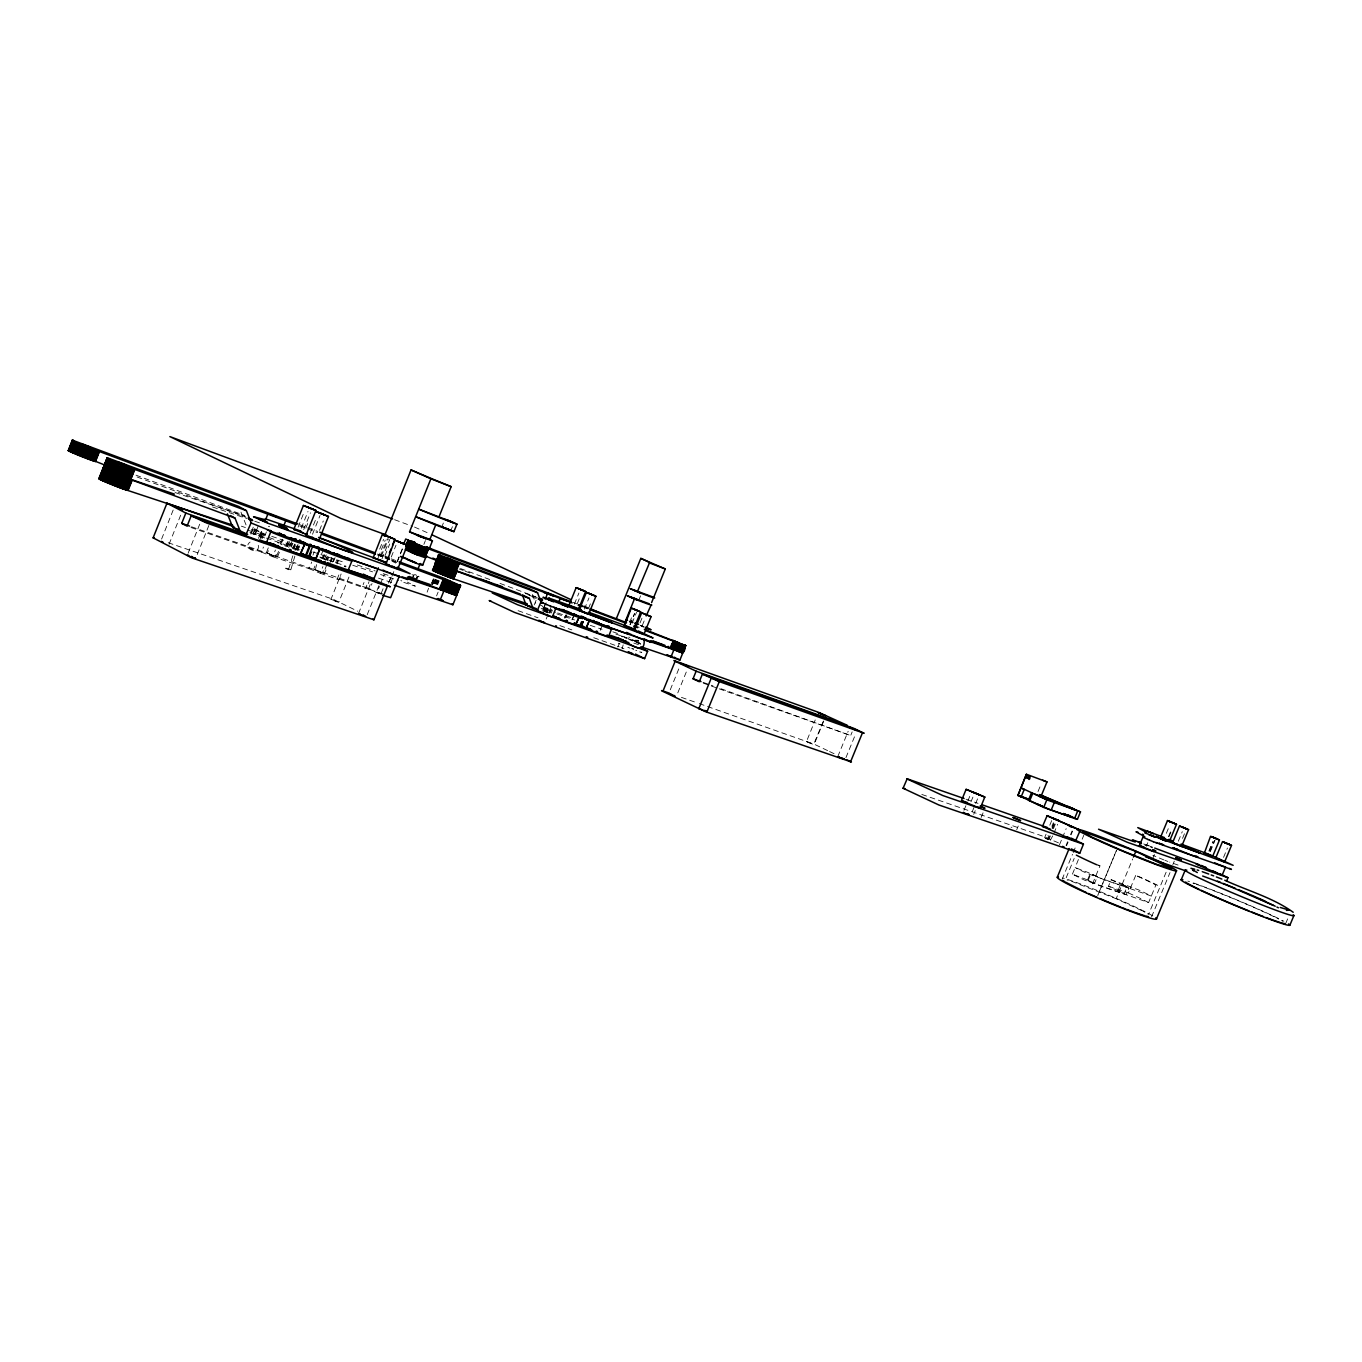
<?xml version="1.0" encoding="UTF-8"?>
<svg xmlns="http://www.w3.org/2000/svg" width="1362" height="1362" viewBox="0 0 1362 1362"><rect width="100%" height="100%" fill="white"/><g stroke="black" fill="none" stroke-linecap="round" stroke-linejoin="round"><path stroke-width="0.75" stroke-dasharray="5 3.75" d="M294.873 556.105L290.821 569.827L288.438 569.742L293.834 552.614M161.601 539.063L173.859 508.315M258.082 526.345L254.745 534.687L256.311 530.073M258.44 538.416L260.857 532.338L253.145 527.996L250.727 534.023A27.155 1.634 21.7 0 1 254.745 534.687L256.839 530.193M169.075 544.221L181.35 513.474M188.126 553.21L199.788 523.995M197.252 554.521L208.914 525.323M253.264 527.179L250.727 534.023M253.009 533.632L255.664 526.958M258.269 545.311C260.278 555.968 241.415 548.239 250.08 542.093M253.06 534.636L255.307 529.052M259.921 535.981L261.725 531.503M260.363 538.16L263.343 530.601M261.266 537.871L264.245 530.414M266.407 531.912L264.824 535.862L246.743 529.818M190.986 527.503L261.453 552.07L263.479 547.03M268.297 547.83L266.288 552.853L273.251 555.798L277.473 557.024L279.499 552.002M269.591 554.198L267.395 553.074L269.421 548.052M280.095 543.778L281.44 540.425M272.672 555.441L275.499 556.258L277.507 551.235M280.844 544.136L284.283 535.811M278.529 551.406L276.52 556.428L277.473 557.024M288.693 547.507L290.498 543.012M290.123 545.975L292.779 539.335M298.091 527.179L304.084 512.231M301.274 528.252L307.999 511.465M293.443 548.563L294.771 545.26M293.443 549.175L295.435 544.204M295.128 550.452L297.529 544.477M303.709 529.614L310.468 512.793M261.453 552.07L272.723 556.717L275.43 549.993M296.133 549.073L299.436 540.816M298.142 550.027L296.661 549.192L298.176 545.856M305.837 528.133L308.084 522.531M297.495 549.244L298.823 545.907M297.801 550.64L300.185 544.647M310.213 533.172L315.49 520.012M312.494 534.279L320.036 515.483M319.525 530.363L323.288 520.965M312.954 555.134L314.281 551.814M272.723 556.717L309.072 568.669L311.745 562.012M314.928 566.047L313.6 569.367L317.84 571.104M274.818 555.832L315.269 569.946L316.631 564.6M323.577 549.346L320.087 557.501M322.13 558.148L323.458 554.845M323.117 558.982L324.496 554.93M324.394 559.493L326.386 554.538M309.072 568.669L320.206 573.266L322.896 566.609M325.586 559.935L326.914 556.632M326.233 559.833L327.561 556.513M327.118 560.276L328.446 556.973M327.238 560.412L328.565 557.109M319.9 571.904L322.539 572.738L324.616 567.733M326.897 564.6L323.594 572.857L324.582 573.453L326.574 568.499M330.37 560.957L331.698 557.654M329.979 562.642L331.953 557.705M331.272 561.502L332.6 558.199M332.686 562.131L334.013 558.829M333.486 561.604L335.086 557.654M335.58 562.846L336.908 559.561M336.686 563.357L338.014 560.071M337.265 563.766L338.593 560.395M320.206 573.266L337.163 579.173L339.172 574.202M348.944 577.062L338.78 602.345L335.137 601.238L330.966 599.28L341.13 573.981M337.163 579.173L339.342 579.225L341.334 574.27M314.724 569.503L362.428 586.409L364.012 582.476M379.709 549.073L383.624 539.335M339.342 579.225L365.595 588.384L367.978 582.476M378.159 557.688L385.225 540.118M362.428 586.409L366.701 587.55L369.068 581.676M380.339 556.326L387.404 538.739M381.326 556.309L388.374 538.773M358.512 613.581L370.413 584.009M365.595 588.384L369.664 589.405L372.03 583.532M381.973 558.863L389.804 539.386M384.986 555.696L389.685 544M367.212 614.705L379.113 585.149M381.428 594.275L377.053 592.3L379.419 586.426M380.219 584.468L384.152 574.662M391.252 557.024L396.001 545.243M383.08 588.707L380.696 594.615L366.701 587.55M388.459 583.123L390.826 577.25M397.142 561.57L403.458 545.89M389.43 581.336L391.013 577.42M397.329 561.74L399.696 555.849M400.479 553.891L403.646 546.043M391.95 576.228L394.197 570.644M390.536 583.345L392.903 577.488M423.854 544.408L425.387 540.629M411.716 579.684L413.963 574.1L411.733 573.113M412.226 579.906L413.963 574.1M441.85 526.805L443.365 523.042M546.315 611.708L547.541 608.678L540.493 605.103M287.791 546.23L290.481 539.556M415.461 581.472L417.061 575.547M415.733 581.625L417.708 575.871M415.989 581.761L417.981 576.024M450.907 530.448L452.422 526.685M427.14 592.147L428.57 588.265M431.822 582.715L433.354 578.918M431.209 584.621L433.508 578.935M432.248 582.8L433.78 579.003M432.571 582.885L434.103 579.088M432.129 584.877L434.427 579.19M432.503 584.996L434.801 579.31M433.661 583.225L435.193 579.429M434.086 583.362L435.619 579.565M434.529 583.515L436.061 579.718M435.006 583.668L436.538 579.871M435.5 583.838L437.032 580.042M436.01 584.026L437.542 580.229M436.555 584.213L438.07 580.416M437.1 584.417L438.632 580.621M437.679 584.621L439.211 580.825M436.572 595.909L438.104 592.112M261.674 531.793L260.057 537.973M260.142 538.33L262.577 532.304M262.066 538.688L264.5 532.661M286.003 545.941L287.825 541.429M286.956 546.502L288.267 541.718M287.314 546.639L288.523 543.625M290.872 546.366L292.098 543.353M291.689 546.23L292.915 543.234M292.762 548.716L294.601 544.204M293 548.648L294.822 544.153M322.828 558.812L324.428 554.896M534.21 604.932L536.458 599.399M543.166 609.189L544.664 605.494M546.128 602.719L543.898 608.235L555.713 612.287M543.693 610.585L544.902 607.588M544.664 611.095L545.873 608.116M546.094 611.964L547.558 608.337M546.179 619.063L551.44 606.124M549.584 612.798L550.793 609.801M549.925 613.019L551.44 609.291M565.69 617.667L566.898 614.688M574.355 604.183L578.901 593.015M577.369 603.451L580.382 595.994M571.904 619.846L573.113 616.867M572.517 619.301L574.764 613.734M584.417 609.154L588.98 597.918M588.486 608.491L590.767 602.889M600.233 630.351L602.498 624.8M617.82 647.018L619.284 643.443M629.602 622.451L632.581 615.096M638.693 600.438L640.872 595.092M629.925 624.732L634.403 613.717M630.231 624.596L634.709 613.598M623.149 644.89L622.196 648.704M632.087 623.234L636.548 612.236M640.055 622.877L642.302 617.361M642.251 625.601L645.384 617.888M670.274 689.785L679.468 667.21M677.782 692.883L686.976 670.308M545.992 611.044L547.201 607.98M546.809 611.453L548.035 608.439M547.183 613.104L548.409 610.108M551.167 613.121L552.41 610.125M564.515 617.956L565.741 614.96M564.941 618.195L566.166 615.198M823.21 721.485L813.591 744.571L806.491 741.592L815.225 719.953M827.636 750.615L814.238 744.214L825.253 717.348M837.783 756.574L848.168 731.275M719.204 688.832L850.688 735.548L852.169 731.922M845.921 757.647L855.523 734.288M963.99 810.339L967.071 802.865M967.837 800.992L970.153 795.391M971.004 801.724L973.319 796.14M972.298 811.582L979.244 794.761M973.694 814.374L975.226 810.679M981.151 817.455L983.449 811.905M1016.733 829.696L1018.248 826.036M1038.014 791.543L1041.147 783.967M1044.569 837.817L1046.05 834.225M1049.779 825.236L1052.009 819.856M1049.54 835.893L1048.059 839.486L1046.68 838.907L1048.178 835.315M1051.89 826.325L1053.388 822.716M1045.335 838.022L1047.514 838.873L1049.012 835.281M1051.975 828.096L1054.205 822.699M1052.52 828.692L1055.499 821.49M1050.425 835.876L1048.927 839.469L1047.514 838.873M1053.405 828.692L1055.635 823.312M1050.306 840.337L1053.149 835.076M1053.899 833.289L1057.61 824.299M1059.449 844.883L1061.696 839.469M1062.445 837.664L1066.191 828.641M1066.071 845.393L1067.57 841.784M1070.566 834.565L1072.064 830.956M1066.565 845.734L1068.08 842.074M1071.06 834.889L1072.558 831.246M1062.071 879.426L1072.49 854.332M1073.205 852.578L1076.457 844.763M1066.191 877.724L1074.192 858.452M1082.177 839.179L1083.777 835.332M1072.422 874.132L1075.146 867.543A20.702 1.209 22.7 0 0 1087.114 872.089L1104.412 879.903L1128.928 888.177L1126.204 894.715L1101.671 886.492L1084.373 878.66A20.702 1.26 22.7 0 1 1072.422 874.132L1077.819 876.907A48.521 2.945 22.7 0 0 1084.578 880.158L1148.592 902.563L1155.912 884.977L1150.328 882.201A48.538 2.656 22.7 0 0 1143.552 879.001L1135.789 875.494L1139.892 876.992A53.833 2.945 22.7 0 1 1158.585 885.794L1155.912 884.977M1078.415 859.507L1076.474 864.342M1087.608 879.75L1090.332 873.178M1088.068 880.584L1090.809 873.995L1093.839 875.017L1097.312 876.668L1094.571 883.257L1088.068 880.584L1094.571 883.257M1092.528 883.802L1099.968 865.857L1097.857 864.921M1126.204 894.715L1108.481 886.236L1111.188 879.733L1138.955 890.033A48.521 2.843 22.7 0 1 1145.731 893.251L1151.299 896.06L1087.319 873.536A48.521 2.843 22.7 0 1 1080.56 870.301L1075.146 867.543M1117.964 890.612L1120.671 884.074L1123.65 885.096L1127.123 886.73L1124.399 893.268L1117.964 890.612L1124.399 893.268M1141.645 910.548L1116.159 898.733L1132.69 858.945M1146.378 846.074L1147.791 842.703M1108.481 886.236L1128.417 892.927L1135.687 875.443M1152.95 858.009L1154.414 854.519M1166.349 833.323L1169.498 825.747M1168.494 836.608L1171.66 829.015M1168.954 836.745L1171.32 831.058M1178.334 841.188L1182.284 831.671M1166.11 872.225L1148.592 914.362L1147.502 913.715M1182.539 838.379L1184.906 832.659M1172.835 864.632L1174.282 861.176M1151.554 916.898L1169.992 872.599M1208.877 851.029L1212.776 841.682M1209.269 850.978L1213.167 841.648M1209.95 851.471L1214.615 840.252M1210.375 851.437L1215.04 840.235M1223.553 857.379L1227.451 847.998M1285.694 923.538L1288.129 917.733M377.053 592.3L380.985 593.611M330.966 599.28L338.78 602.345M1127.072 886.781L1120.671 884.074M1097.312 876.668L1090.962 874.115M267.395 553.074L275.499 556.258M247.833 547.677L256.039 550.895M628.682 637.127L629.925 637.45M806.491 741.592L813.744 744.588M251.442 529.546L252.055 529.563A14.931 0.885 21.7 0 1 262.287 532.985L265.709 534.33M324.479 573.538L318.878 571.512M260.159 536.151L264.858 537.99M1067.11 879.971L1068.166 880.278M417.232 576.466L419.087 576.824L418.236 576.16M254.626 534.602L253.366 533.683L260.176 536.168M1071.622 881.333L1116.159 898.733M277.525 542.638L278.767 543.08M378.534 578.135L392.477 582.783M639.629 651.904L641.842 652.5L640.974 651.955M241.38 526.175L245.398 527.537M271.685 536.322L283.636 540.322M357.321 564.992L375.248 570.984M383.216 573.657L389.191 575.649M298.993 547.269L278.512 540.629A14.931 0.885 21.7 0 1 268.28 537.207M312.92 551.933L318.895 553.925M320.887 554.589L344.773 562.574M352.724 565.23L372.626 571.87M380.594 574.526L398.504 580.518M544.034 610.653L545.43 611.197M175.051 492.516L245.33 516.317M212.574 507.005L246.692 518.53M254.728 521.237L260.755 523.28M345.965 566.643L344.263 566.2L345.59 566.915M636.037 640.123L638.54 641.076M633.773 643.068L639.799 645.128M296.814 549.244L298.533 549.89M557.688 612.951L573.436 618.348M612.832 631.832L618.74 633.858M541.225 608.559L550.18 611.844M556.82 613.887L562.727 615.913M564.685 616.577L574.526 619.948M590.274 625.328L602.072 629.346M615.845 634.062L639.953 642.336M168.207 542.723L333.332 599.331L357.78 611.249M1096.58 864.7L1099.968 865.857M532.321 597.033L536.288 598.412M921.802 794.438L1043.054 836.251L1058.614 842.925M640.327 625.311L644.073 626.724M525.289 593.44L537.207 597.543M268.433 526.311L269.625 526.719M290.821 569.827L284.045 567.46L288.438 569.742M369.664 589.405L385.821 595.058M966.067 799.222L978.035 803.376M549.448 612.9L546.417 611.623M681.409 697.361L697.31 702.911M699.285 703.609L814.238 744.214M191.548 526.788L268.008 553.449M286.378 546.298L284.403 545.685M1178.062 865.074L1169.635 862.112M414.201 575.479L411.988 574.679M249.944 532.287L299.929 549.925M319.934 556.973L345.931 566.149M703.013 682.328L712.956 685.852M720.924 688.695L850.688 735.548M703.269 683.162L717.212 688.116M621.685 635.986L639.629 642.881M518.088 610.687L538.007 617.803M559.901 625.618L571.853 629.891M593.747 637.722L615.658 645.537M629.602 621.055L633.211 622.349M542.229 610.755L548.103 612.883M617.65 646.252L619.267 646.848M294.532 548.886L297.12 549.907M583.872 607.094L587.856 608.542M640.566 643.868L633.364 640.77L639.851 643.222M253.945 529.784L260.857 532.338M394.588 519.705L412.499 526.328M414.491 527.06L428.111 533.036M135.979 475.168L244.479 515.415M137.068 476.989L246.045 517.373M299.912 524.779L305.871 526.992M307.846 527.741L317.772 531.435M382.824 556.615L377.291 553.84L383.284 555.866M391.217 558.829L399.168 561.791M299.691 525.987L305.667 528.218M307.659 528.967L317.635 532.678M377.427 554.964L383.403 557.194M391.371 560.157L397.346 562.387M1146.157 844.712L1149.664 846.04M542.655 606.856L547.541 608.678M460.458 568.516L492.108 580.416M500.007 583.396L535.606 596.777M459.215 568.958L463.182 570.44M465.157 571.189L471.116 573.419M528.626 595.041L536.56 598.02M573.079 602.43L577.045 603.928M582.97 606.158L586.937 607.656M634.437 625.601L642.353 628.58M584.077 607.401L588.043 608.899M1167.898 861.465L1164.987 860.341M632.7 648.567L633.739 648.976M635.731 650.253L636.769 650.661M1011.081 827.16L1011.949 827.483M403.799 582.374L415.325 586.171L407.391 582.153M265.437 534.891L261.317 533.512L265.096 535.3M641.264 626.197L643.307 626.997M1150.618 846.415L1152.627 847.215M621.089 647.563L623.932 648.721M637.195 640.157L638.693 640.753M1163.948 859.933L1152.882 855.37M317.414 571.07L318.963 571.699M270.102 554.572L271.685 555.202M1143.705 843.946L1149.017 846.194M1144.948 845.172L1146.787 845.921M643.885 627.048L640.225 625.464M638.352 641.298L635.679 640.106M400.837 580.553L401.79 580.961M296.422 549.907L294.601 549.158M633.024 622.826L629.261 621.208M321.807 558.403L320.802 557.943M282.087 544.766L281.134 544.34M633.517 649.351L631.645 648.533M1128.417 892.927L1136.266 896.502A48.521 2.945 22.7 0 1 1143.041 899.737L1148.592 902.563M316.852 570.678L315.303 569.963M1046.68 838.907L1045.318 838.294M414.474 574.321L416.687 575.36M584.315 605.886L588.18 607.69M1111.188 879.733L1128.928 888.177M829.543 751.535L835.298 754.276M1150.43 846.823L1152.286 847.862M392.052 561.229L395.746 563.085M1142.888 911.195L1144.863 912.234M240.972 512.146L246.25 525.46M532.44 594.496L535.606 603.281M1062.803 878.013A53.816 3.439 22.8 0 1 1064.318 878.456M1067.808 879.529A53.816 3.439 22.8 0 1 1114.218 897.524A53.816 3.439 22.8 0 1 1153.171 916.149M323.696 559.186A26.78 1.6 21.8 0 1 325.841 560.054M1187.817 881.078A58.907 2.911 22.7 0 1 1189.537 881.623M1193.47 882.934A58.907 2.911 22.7 0 1 1271.461 915.145M1273.913 916.303A58.907 2.911 22.7 0 1 1280.399 919.469M1282.221 920.389A58.907 2.911 22.7 0 1 1283.872 921.257M1192.959 883.172A54.446 2.69 22.7 0 1 1194.695 883.751M1196.602 884.398A54.446 2.69 22.7 0 1 1275.155 917.256M1276.994 918.175A54.446 2.69 22.7 0 1 1278.68 919.044M1281.54 920.559A54.446 2.69 22.7 0 1 1282.715 921.206M396.768 562.455A77.906 3.95 21.9 0 1 392.903 560.786M382.143 556.037A77.906 3.95 21.9 0 1 377.291 553.84M640.77 644.141A19.136 0.885 22.1 0 1 628.682 639.323M626.656 638.489A19.136 0.885 22.1 0 1 624.715 637.654M622.894 636.854A19.136 0.885 22.1 0 1 621.174 636.105M629.925 648.142A19.136 0.936 22.1 0 1 627.848 647.308M619.999 643.971A19.136 0.936 22.1 0 1 618.297 643.222M1116.414 850.518L1097.806 895.328L1116.482 850.535M547.49 610.261L541.582 607.895L547.49 610.261"/><path stroke-width="1.5" d="M904.93 788.615L902.989 788.206L938.878 804.993L1079.743 853.208L1083.488 844.099L1071.383 838.209M1079.743 853.208L1077.529 851.863M232.664 525.119L122.035 488.549L100.43 479.662L98.898 478.556L107.257 457.734L238.708 506.443L246.386 510.665L250.931 522.14M1199.479 865.091L1196.057 863.985L1222.089 875.323L1225.545 867.049L1217.986 864.257M1222.089 875.323L1219.501 873.944M315.592 511.363L328.463 516.47L318.827 540.51L312.545 538.433L305.939 535.419L315.609 511.312L328.463 516.47M105.351 465.242L68.27 450.601L72.305 440.13L297.92 524.029M68.389 450.703L72.595 440.164M68.56 450.805L72.799 440.198M69.002 451.06L73.02 440.249M69.258 451.214L73.31 441.016L72.305 440.13M69.564 451.384L73.31 441.016M69.905 451.554L73.616 441.169M70.279 451.741L73.957 441.356M70.671 451.946L74.331 441.526M71.113 452.15L74.723 441.731M71.573 452.371L75.165 441.935M72.05 452.593L75.625 442.156M72.578 452.831L76.119 442.378M73.105 453.069L76.63 442.616M73.684 453.325L77.174 442.854M74.263 453.597L77.736 443.11M74.876 453.852L78.332 443.365M75.506 454.125L78.945 443.637M76.153 454.397L79.575 443.91M76.817 454.687L80.222 444.182M77.498 454.976L80.886 444.455M78.196 455.266L81.55 444.744M78.894 455.555L82.248 445.033M79.609 455.844L82.946 445.323M80.324 456.134L83.661 445.612M81.056 456.423L84.393 445.902M81.771 456.713L85.108 446.191M82.503 457.002L86.572 446.77L295.707 524.506M83.235 457.291L87.304 447.059M83.967 457.581L88.036 447.349M84.699 457.853L88.768 447.638M85.414 458.126L89.483 447.911M86.129 458.398L90.198 448.183M86.845 458.671L90.896 448.438M87.543 458.926L91.594 448.711M88.224 459.164L92.275 448.949M88.888 459.42L92.939 449.205M89.534 459.641L93.586 449.443M90.164 459.879L94.233 449.664M90.777 460.084L94.846 449.886M91.373 460.288L95.425 450.09M91.952 460.492L96.004 450.277M92.497 460.679L96.549 450.464M93.008 460.85L97.06 450.635M93.501 461.003L97.553 450.805M93.978 461.156L98.03 450.958M94.404 461.292L98.473 451.094M94.812 461.412L98.864 451.214M95.204 461.514L99.239 451.316M95.442 461.565L99.494 451.384M99.068 478.845L107.257 457.734M99.375 479.066L107.189 458.041M99.596 479.186L107.513 458.245M99.835 479.339L107.717 458.381M100.107 479.492L107.973 458.517M108.245 458.671L100.43 479.662M100.771 479.85L108.568 458.841M108.773 471.286L105.163 469.618L108.926 459.028M101.146 480.054L105.283 469.652L102.882 468.136L104.278 468.307M101.571 480.258L109.3 459.215M106.032 470.026L109.726 459.42M102.014 480.463L106.151 470.077L105.283 469.652M106.508 470.248L110.169 459.624M102.473 480.701L106.151 470.077M102.984 480.922L110.645 459.845M111.139 460.084L107.53 470.741L113.386 473.261L109.249 483.663M103.512 481.178L107.649 470.775M111.667 460.322L104.057 481.433M104.636 481.688L112.229 460.577M105.249 481.961L112.808 460.833M107.172 482.795L111.309 472.376L109.896 471.78L113.421 461.105M105.861 482.233L109.999 471.814M106.508 482.506L114.033 461.377M111.207 472.342L114.68 461.65M107.836 483.084L115.344 461.939M108.534 483.374L116.025 462.229M116.723 462.518L113.284 473.227L114.834 473.84M109.964 483.953L117.421 462.808M110.68 484.259L118.136 463.097M111.412 484.549L118.869 463.403M112.161 484.855L119.601 463.693M114.391 485.723L122.58 464.868L121.082 464.289L112.893 485.144M113.642 485.434L121.831 464.578M115.123 486.013L123.312 465.157C105.163 456.304 135.587 468.868 122.563 464.204M115.872 486.302L124.044 465.446L246.386 510.665M119.907 475.866L124.776 465.736M116.604 486.575L120.741 476.172L118.426 475.287M117.319 486.847L125.508 466.008M118.034 487.119L126.223 466.264M126.921 466.536L118.749 487.375M119.43 487.63L127.619 466.791M128.283 467.03L124.912 477.704M120.111 487.868L124.248 477.466L121.371 476.411M120.758 488.107L128.947 467.268M129.577 467.507L125.44 477.892L126.768 478.368M121.405 488.328L126.172 478.147M122.035 488.549L130.207 467.711M122.631 488.754L130.803 467.932M123.21 488.941L131.365 468.119M123.755 489.128L131.927 468.307M124.282 489.298L132.437 468.477M124.776 489.452L132.931 468.647M125.253 489.605L133.408 468.783M127.79 478.692L129.713 479.305L133.834 468.92M125.696 489.724L129.816 479.356L132.165 479.901M126.104 489.843L134.242 469.039M126.479 489.945L134.617 469.158M129.713 479.305L130.735 479.577L134.872 469.209M126.819 490.031L130.956 479.662M127.143 490.116L131.263 479.747M127.415 490.167L131.535 479.816M127.653 490.218L131.995 479.884M128.164 490.269L132.284 479.867L174.438 494.1M259.665 539.897L341.164 569.231L373.597 579.616L390.366 586.784L384.663 584.775L387.387 586.239L373.92 619.795L191.838 557.909L153.123 537.854L166.964 503.208L233.941 526.634M270.238 530.363L271.089 531.061L266.203 543.251L191.191 515.823L187.071 526.141L181.725 523.348L185.828 513.065L166.913 503.242M245.807 535.028L251.068 522.855M265.471 520.046L267.837 514.121M284.164 524.728L285.748 520.795M304.918 533.546L306.654 534.5L293.817 529.392L303.403 505.489L316.239 510.597L303.403 505.489M300.304 554.198L304.662 544.272L300.304 554.198A27.223 1.651 21.7 0 1 266.203 541.838M305.582 555.424L309.6 545.413M306.075 556.241L310.11 546.196M308.68 556.615L312.545 546.605L316.342 548.171M309.412 556.786L311.217 552.274M347.446 570.014A26.865 1.6 21.8 0 1 347.991 570.559L352.009 560.718A26.865 1.515 21.8 0 1 319.661 549.363L315.644 559.356A26.865 1.6 21.8 0 0 347.94 570.695M315.644 559.356L319.661 549.363M383.88 561.808L385.412 562.625L373.171 557.875L382.399 534.245L394.878 539.284L382.586 534.449M384.356 536.288L411.052 469.941A77.992 1.754 22 0 0 445.068 484.174L451.145 486.66L438.99 516.811M373.597 579.616L378.347 567.835M389.396 552.921L390.962 549.022M392.528 545.123L394.878 539.284M405.859 546.094L408.311 540.237L409.145 540.952L397.823 568.771L385.974 564.174L394.742 540.135L407.289 545.243L394.742 540.135M403.527 544.442L405.723 539.011L423.378 546.911L572.159 602.906M421.811 537.36L409.553 531.827L430.903 478.811L411.052 469.941M405.723 545.941L408.038 540.305M406.097 546.23L408.26 540.476M406.421 546.417L408.532 540.629M406.625 546.537L408.923 540.833M437.389 560.752L406.353 548.665L409.145 540.952M406.625 548.801L409.4 541.089M406.915 548.954L409.673 541.225M407.238 549.107L409.979 541.361M407.578 549.261L410.302 541.514M407.953 549.431L410.643 541.667M408.328 549.601L411.001 541.838M408.736 549.788L411.392 542.008M409.145 549.976L411.784 542.195M382.603 595.279L390.622 597.697L399.304 576.143M409.587 550.163L412.209 542.382M410.03 550.367L412.652 542.57M410.507 550.554L413.095 542.757M410.983 550.759L413.554 542.961M411.46 550.98L414.031 543.166M411.971 551.184L414.525 543.37M412.482 551.406L415.035 543.591M412.992 551.61L415.529 543.796M413.52 551.831L416.057 544.017M414.048 552.053L416.585 544.221M414.576 552.257L417.112 544.442M415.121 552.478L417.64 544.664M415.648 552.7C415.614 540.68 428.264 545.532 419.819 554.334M416.193 552.921L419.241 545.311M416.721 553.125L419.785 545.532M417.249 553.33L420.313 545.736M417.776 553.534L420.841 545.941M418.304 553.738L421.369 546.145M418.815 553.942L421.88 546.349M419.326 554.147L422.39 546.537A20.43 0.902 21.9 0 0 426.851 546.928M420.313 554.504L423.378 546.911M420.79 554.692L423.837 547.098M421.25 554.862L424.314 547.269M421.692 555.015L424.757 547.422M422.118 555.185L425.182 547.592M422.543 555.321L425.591 547.728M422.935 555.475L426 547.882M417.913 569.129L420.194 563.493M423.31 555.594L426.374 548.001M429.37 548.477L432.418 540.918L429.898 539.403L435.959 524.336L415.648 516.692L417.572 517.492A33.897 1.209 22 0 0 440.726 526.873L453.921 531.657L456.951 524.132L450.413 521.34M423.667 555.713L426.732 548.137M424.008 555.832L427.072 548.239M424.331 555.934L427.379 548.358M424.621 556.037L427.685 548.443M424.893 556.122L427.957 548.528M425.148 556.19L428.196 548.614M428.417 548.665L425.37 556.258L428.553 548.699M422.68 565.094L425.71 557.552M527.315 603.809L450.243 577.726L433.116 570.593L438.632 554.657L530.55 589.235L537.581 592.759L541.378 603.332M432.639 570.32L438.887 554.692M432.775 570.406L439.041 554.726M433.116 570.593L439.432 554.845M433.32 570.712L439.688 554.913M433.559 570.831L439.671 555.424L438.479 554.692M433.814 570.967L439.671 555.424M434.103 571.104L439.943 555.56M440.232 555.696L435.448 571.751M434.41 571.257L440.539 555.832M434.733 571.41L437.832 563.715M435.091 571.58L440.862 556.002M438.956 564.226L441.22 556.156M435.84 571.921L441.594 556.326M441.986 556.513L439.279 564.396L440.232 564.804M436.249 572.108L438.87 564.208M436.674 572.295L442.395 556.683M437.117 572.5L442.82 556.888M437.577 572.704L443.263 557.075M443.723 557.279L438.053 572.908M438.547 573.113L444.199 557.484M439.041 573.334L444.676 557.688M439.534 573.538L445.187 557.892M440.062 573.76L445.68 558.114M440.59 573.981L446.208 558.335M441.118 574.202L446.736 558.556M441.646 574.423L447.264 558.76M442.19 574.645L447.792 558.982M442.735 574.866L448.336 559.203M537.581 592.759L449.426 559.646L446.31 567.358L449.596 568.635L446.481 576.33M443.28 575.087L446.378 567.375L442.071 565.605M449.971 559.867L443.825 575.292M450.516 560.088L447.4 567.784L451.043 560.293M444.37 575.513L447.468 567.818M407.442 577.199L439.347 589.014L443.195 579.48L460.645 585.745L444.472 578.458L399.168 561.791M444.897 575.717L448.013 568.022M449.818 582.17L445.97 591.704L442.616 590.376L439.96 589.286L443.808 579.735M451.588 560.497L448.473 568.209L452.116 560.701M445.442 575.939L448.541 568.226M440.624 589.559L444.472 580.008M445.97 576.143L449.068 568.431M452.627 560.906L449.528 568.618L451.094 569.214M441.271 589.831L445.136 580.28M453.137 561.11L446.991 576.535M441.952 590.104L445.8 580.553M447.502 576.722L453.648 561.297M447.996 576.909L454.142 561.485M442.616 590.376L446.464 580.825M448.473 577.079L454.619 561.655M443.297 590.648L447.145 581.097M448.932 577.25L455.078 561.842M394.231 585.217L440.028 600.421L447.809 581.37M455.521 561.995L449.392 577.42M449.818 577.573L455.964 562.148M402.13 576.858L444.557 591.159L448.49 581.642M451.503 569.367L453.274 569.997L456.372 562.302M450.243 577.726L452.933 569.878M450.635 577.863L456.781 562.455M449.154 581.897L444.557 591.159M457.155 562.574L451.026 577.999M451.384 578.118L457.513 562.71M451.724 578.22L457.853 562.812M452.048 578.322L458.16 562.915M450.482 582.425L445.902 591.67M458.466 563.017L455.351 570.712L454.414 570.389M452.337 578.424L458.722 563.102M446.549 591.925L451.128 582.681M452.61 578.51L458.977 563.17M453.086 578.646L459.317 563.255M453.274 578.68L456.951 571.036L453.716 578.782M451.775 582.919L447.281 592.215M453.444 578.731L456.696 571.07M452.405 583.157L448.541 592.691L447.196 592.181M448.473 592.657L453.018 583.379M453.614 583.617L449.171 592.93M454.193 583.821L449.766 593.151L453.376 594.411M450.924 593.56L454.772 584.026M455.317 584.23L451.469 593.764L455.844 584.417M452.507 594.121L456.355 584.587M456.832 584.758L452.984 594.292L453.818 594.564M453.444 594.445L457.291 584.911M457.717 585.064L454.227 594.683M458.126 585.183L454.278 594.717L456.798 595.245L454.67 594.836L458.5 585.302M455.01 594.939L458.858 585.422M455.334 595.024L459.181 585.507M455.623 595.109L459.675 585.047M455.895 595.177L459.913 585.183M456.117 595.228L460.118 585.302M456.321 595.262L460.288 585.405M451.997 603.996L452.933 604.728L460.594 585.66M552.053 617.037L537.156 610.891L541.003 601.817M545.243 599.161L547.507 593.594M552.325 617.02L556.002 607.946L553.772 607.333M558.76 602.106L560.259 598.412M568.873 605.596L576.143 587.652L585.626 591.5L578.39 609.444L568.873 605.596L571.734 606.499M579.105 610.363L586.392 592.402L595.926 596.233L588.673 614.262L579.173 610.431L583.668 611.964M575.751 624.698L579.037 617.275L575.751 624.698A20.243 0.987 22.1 0 1 552.41 616.118M579.599 626.043L581.608 621.651M582.8 621.753L580.978 626.248L583.277 621.855M611.572 628.989A20.072 0.919 22.1 0 1 589.201 620.8L586.069 628.257A20.055 0.97 22.1 0 0 608.542 636.412M589.201 620.8L586.171 628.274L584.4 627.593M616.084 619.301L640.821 558.386L665.286 568.958L651.598 602.6M624.545 623.302L634.658 598.412L649.078 603.707M637.552 591.295L649.504 562.812A75.353 1.651 22.1 0 0 640.821 558.386M624.443 625.873L631.304 608.065L633.058 608.627L640.668 611.896L633.5 629.499L624.154 625.669L631.355 628.393M634.454 630.487L641.655 612.815L651.087 616.645L643.903 634.317L634.454 630.487L639.118 632.138M646.167 615.947L651.308 604.626A32.075 1.09 22.1 0 1 647.137 603.775L634.215 598.905M616.594 638.114C624.154 637.756 645.758 660.127 644.107 639.374M490.797 600.948L489.179 600.574L514.427 612.372L644.618 658.629L647.631 651.223L640.293 647.614M652.568 641.621L670.444 648.346L673.373 641.127L685.818 645.69L644.328 629.329M677.901 642.966C677.901 654.475 665.78 649.64 673.867 641.332M671.432 648.755L674.36 641.536M671.926 648.959L674.871 641.74M672.436 649.163L675.382 641.945M672.947 649.385L675.892 642.166M673.458 649.589L676.403 642.37M640.889 646.746L670.955 656.978L676.897 642.575M677.408 642.762L674.462 649.98L643.868 639.442M674.905 650.168L678.395 643.17M675.399 650.355L678.889 643.358M679.366 643.545L675.892 650.542M679.842 643.715L676.369 650.73M676.829 650.917L680.285 643.903M680.745 644.073L677.357 651.104M679.4 651.87L677.748 651.257L681.17 644.226M678.174 651.428L681.596 644.396M851.454 762.022L705.584 711.713L662.868 691.402L675.143 661.268L673.918 660.502L818.92 712.479L847.334 725.333L696.152 671.177L675.143 661.268M679.059 651.751L682.004 644.532M682.396 644.686L679.451 651.887L680.779 652.364M679.825 652.023L682.771 644.822M680.183 652.16L683.128 644.941M680.523 652.262L683.452 645.06M683.775 645.162C677.255 655.377 685.546 655.701 685.171 645.265M684.064 645.265L681.136 652.483L684.337 645.367M681.664 652.653L684.984 645.162M682.277 652.824L685.341 645.35M682.532 652.875L685.597 645.503M677.169 658.578L679.91 660.059L685.75 645.622M702.4 674.122L718.71 681.392L864.138 733.284L853.668 728.278L702.4 674.122L699.285 681.749L693.054 678.787L696.152 671.177M698.723 708.836L711.202 678.276M706.827 712.173L719.306 681.613M850.467 762.056L862.469 732.807M903.057 788.326L907.16 778.809L964.058 798.524M961.487 800.55L966.118 789.347L984.811 796.974L980.214 808.364L961.504 800.652L966.748 802.371M1029.621 800.907L1032.736 793.382L1031.528 792.718L1028.412 800.243L1043.701 807.411L1077.41 819.345L1080.492 811.871L1046.833 799.852L1023.066 788.734L1021.006 788.002L1024.258 789.398L1021.159 796.889L1017.908 795.493L1026.403 774.246L1046.969 781.924L1041.436 795.323L1039.41 794.591L1075.384 810.049L1034.797 794.114M1017.908 795.493L1026.403 774.246M1043.701 807.411L1046.833 799.852M1042.492 826.428L1047.157 815.634L1080.27 830.207L1075.503 841.069L1042.492 826.428L1044.858 827.057M1051.106 810.271L1054.239 802.729M1074.55 818.579L1077.648 811.088M1057.252 877.264L1069.17 848.526M1133.473 857.056L1135.84 851.369L1082.756 831.331M1152.984 850.995L1153.733 851.505L1139.449 845.564L1142.956 837.102A131.586 5.516 22.6 0 1 1143.399 837.017M1160.543 837.272L1167.506 820.554L1176.513 824.282L1169.6 841.001L1160.543 837.272L1165.923 839.281M1172.614 842.686L1179.509 825.934L1188.549 829.662L1181.62 846.466L1172.58 842.755L1174.912 843.487M1156.474 918.907L1176.53 870.744M1181.177 879.801L1185.178 870.199M1204.366 853.089L1210.563 836.268L1213.201 837.221L1219.484 839.962L1212.64 856.409L1203.753 852.765L1212.64 856.409M1215.67 858.111L1222.531 841.614L1231.537 845.359L1224.659 861.857L1215.67 858.111L1217.083 858.571M1226.532 881.112L1227.979 877.673L1219.552 873.638M1289.848 925.275L1293.883 915.604M576.143 587.652L585.643 591.551M644.618 658.629L635.441 654.049M647.614 651.274L517.526 604.728L492.244 592.998L536.339 608.644M1026.233 776.323L1026.199 778.315M1027.561 778.042L1028.123 776.289L1027.033 775.625M153.123 537.854L154.383 538.024M98.898 478.556L100.022 478.641M318.742 540.561L315.371 538.79M1075.708 841.086L1074.158 840.065M1286.426 910.412L1289.099 910.071L1280.229 907.467M387.319 586.307L206.666 523.008L191.191 515.823M1082.279 831.297L1091.915 837.187L1123.241 851.114L1156.832 864.427L1171.592 868.752L1135.84 851.369M644.771 639.885L639.885 638.199M1227.894 877.69L1127.225 842.244L1098.555 829.22L1132.282 841.018C1143.058 844.593 1121.198 835.502 1140.93 842.84M293.817 529.392L296.286 530.056M432.401 570.133L435.159 570.78M435.414 562.336L436.589 562.574M437.508 563.562L435.38 562.37L436.47 562.557M1219.365 839.979L1211.21 836.643M452.831 604.779L440.028 600.421M679.876 660.11L670.955 656.978M456.951 524.132L443.774 519.314A33.897 1.124 22 0 1 418.696 509.116L449.239 520.846M1083.318 844.185L942.776 795.527L906.837 778.843M650.985 616.645L641.655 612.815M432.418 540.918L417.027 535.079L426.153 538.739L422.901 537.649M588.588 614.262L584.553 612.27M78.485 454.448L79.915 454.823M1080.202 830.241L1047.037 815.77M385.259 563.681L389.396 565.009M271.089 531.061L250.693 522.821M443.399 600.897L440.215 599.842M333.945 552.751L334.592 553.261M195.566 558.454L189.488 556.309M1190.916 868.258L1194.78 869.228M984.845 797.145L966.118 789.347M399.032 576.194L393.005 574.219M1188.6 829.713L1181.603 826.785L1186.506 828.845L1184.702 828.181M1176.547 824.316L1172.256 822.733M1059.091 820.707L1052.741 818.085L1059.108 820.707M104.125 468.29L103.018 468.188L105.163 469.618M303.624 542.706L305.446 543.336M1167.932 839.673L1172.988 841.358M456.372 571.001L455.061 570.61M1148.541 916.745L1145.714 916.013M100.311 478.709L101.418 479.015M640.668 611.896L635.407 609.938M1231.486 845.359L1226.89 843.606M1197.794 857.311L1190.558 854.757M86.521 457.717L84.41 457.036M312.766 546.622L308.612 544.8L309.174 545.719M586.903 619.965L589.116 620.783M300.832 554.368L305.428 556.088M609.427 627.15L597.356 622.74L601 624.051M305.309 555.39L303.266 554.964M358.904 613.564L360.232 613.973M669.389 693.684L674.939 696.271M304.884 544.323L309.906 546.179L309.412 545.277M302.977 541.787L304.441 542.689M309.327 545.379L308.408 545.055M188.518 555.355L187.343 555.151L188.62 555.9M70.228 450.737L68.27 450.601M455.878 570.865L529.358 598.395L533.019 608.473L538.45 610.499M316.852 548.307L319.508 549.312M329.996 552.019L323.713 549.465M282.802 535.266L278.818 533.325L285.186 535.845M327.084 563.255L328.259 563.323M662.545 690.806L661.557 690.585L662.868 691.402M595.875 596.284L586.392 592.402M556.564 626.111L555.628 625.805M579.327 616.594L578.527 616.305M129.816 479.356L126.666 478.317M583.736 627.405L581.268 626.418M440.59 588.554L439.722 588.333L440.471 588.827M562.778 609.512L564.549 610.244M663.839 644.907L664.928 645.265M1156.066 842.72L1157.24 843.027L1156.491 842.55M302.892 553.687L301.955 553.534M1144.455 915.639L1136.861 913.136M406.761 548.239L409.332 549.124M412.907 550.946L414.712 551.593M581.012 609.648L577.999 608.899L580.893 610.585M577.267 615.845L579.871 617.037M300.304 540.816L299.402 540.646L300.338 541.089M1197.113 869.943L1198.679 870.454M617.207 638.029L619.914 638.965M305.514 555.1L315.014 559.118M576.313 615.266L578.186 615.999L573.606 614.177M348.434 570.031L374.329 578.612M574.304 623.336L575.428 623.745M576.296 624.494L581.182 626.179M576.313 624.869L579.139 625.822L578.288 625.464M339.24 555.134L339.989 555.134M590.921 620.442L595.671 622.434L590.478 620.357M586.682 619.897L584.281 618.74M408.294 577.165L430.205 584.536M376.27 568.175L350.426 559.493A26.865 1.515 21.8 0 1 351.975 560.65M115.821 485.502L117.83 486.03L116.911 485.485M1138.172 832.352L1135.993 831.79L1144.608 836.591A55.229 2.315 22.5 0 1 1144.778 836.813M278.478 546.009L276.707 545.379M1036.976 804.023L1042.271 806.321L1040.619 805.504M1065.493 814.135L1065.731 814.459M583.413 618.348L581.54 617.735M579.361 617.361L582.493 618.569M667.84 655.054L666.954 654.799L668.333 655.497M248.701 519.211L252.719 520.573M454.482 570.423L453.274 569.997M571.087 612.985L569.248 612.253M606.822 635.169L628.869 642.66M305.565 543.37L303.947 542.978M315.422 558.454L313.498 557.756M539.267 620.442L541.259 621.174M443.059 527.162L441.85 526.805L443.297 527.52M456.951 571.036L502.578 586.767M538.279 599.093L542.246 600.455M650.764 640.634L662.783 644.771M627.848 633.943L609.835 627.763A20.072 0.919 22.1 0 1 611.606 628.818L608.644 636.377A20.055 0.97 22.1 0 0 607.265 635.39M1202.646 876.021L1217.134 881.367A49.066 2.264 22.7 0 1 1230.192 886.543L1275.241 906.224M554.419 616.339L556.394 617.071M587.703 628.308L586.613 627.967L591.891 630.027M584.809 627.252L585.098 627.15M632.717 653.896L630.725 653.147M315.303 546.468C306.995 543.881 330.098 552.666 316.29 546.843M982.036 804.772L1045.897 827.023M1145.646 856.868L1185.604 870.846M663.532 691.13L669.491 693.207M181.725 523.348L189.59 526.09M558.42 608.661L560.276 609.376M587.839 619.795L588.81 620.085L587.601 619.472M185.828 513.065L246.743 534.5M303.079 554.232L301.734 553.772L315.644 558.743M327.561 562.949L370.634 577.777L363.262 574.1M574.696 614.483L575.36 614.909M308.493 544.766L309.055 545.668L307.914 544.613M1140.488 842.686L1138.223 842.005L1141.475 843.674M1139.449 845.564L1144.131 847.215M581.319 617.752L579.65 617.275L582.527 618.484M409.451 559.969L407.391 559.305L410.762 560.974M1173.159 847.794L1174.538 848.322M693.054 678.787L701.021 681.613M1017.737 795.204L1026.829 798.421M1029.059 799.46L1019.968 796.225L1048.842 809.232L1072.286 817.54L1063.467 813.472M267.378 530.039L407.766 579.565L406.063 578.492M1202.271 871.697L1208.758 874.046M1136.606 913.051L1126.578 909.373M417.266 554.743C424.501 556.888 403.067 548.682 413.827 553.398M300.832 531.044L265.403 518.837L265.828 519.62A78.57 4.239 21.7 0 1 260.329 518.445A185.334 10.436 21.9 0 0 253.519 516.76L267.548 523.11L410.132 573.691L397.244 567.154M635.015 622.996L638.625 624.307M610.806 635.424L620.612 638.948M537.326 610.891L543.744 613.206M1181.075 844.082L1208.928 854.263M296.167 539.063L295.265 538.722M406.506 558.556L400.632 556.445L415.802 563.119A20.43 1.004 21.9 0 0 421.181 564.004M436.759 571.325L437.645 571.665M705.942 711.339L703.167 710.283M411.954 541.412L412.805 541.736M277.286 545.736L278.716 546.264M670.053 693.905L671.807 694.569M839.69 757.153L837.885 756.676L839.554 757.51M386.587 535.096L340.738 518.377L169.858 436.589L392.614 518.973M544.017 592.555L553.976 596.181M561.944 599.093L567.92 601.272M591.84 610.006L597.816 612.185L590.104 608.593M580.757 609.359L548.699 597.986L549.72 598.769A58.26 2.588 22 0 1 546.809 598.224A137.392 6.214 22.2 0 0 542.961 597.322L653.079 637.995L638.233 630.947M302.432 541.94L304.424 542.638M323.884 561.978L324.82 562.319M289.663 549.363L291.11 549.89M325.91 562.864L322.964 561.757M540.373 598.412L542.57 599.212M308.561 536.1L310.349 536.764M279.346 533.172L281.355 533.921M308.255 544.664L305.769 544.272L308.459 545.413M123.567 477.228L120.639 476.138M227.386 513.849L232.817 527.452L247.646 534.449M405.859 549.465L423.224 555.968A20.43 0.953 21.9 0 1 418.866 555.526L416.176 554.334M441.969 573.76L440.096 573.164L445.033 575.309M318.555 537.428L375.742 558.488L373.171 557.875M383.914 561.485L376.899 558.914L379.572 559.952M1070.004 816.213L1067.127 815.072M232.817 527.452L238.793 529.648M446.991 519.978C439.824 517.543 459.539 525.409 451.52 521.799M634.658 598.412L627.252 595.79L633.177 598.361M646.031 627.899L648.244 628.631L646.184 627.61M411.392 541.106L415.189 542.519M575.82 615.113L573.419 613.632M1159.624 843.231C1155.98 842.244 1169.43 847.334 1161.003 843.776M409.213 576.501L415.172 578.714M248.037 518.122L252.004 519.586M292.183 538.279C283.585 535.453 302.926 542.978 293.273 538.705M130.735 479.577L235.013 518.122L240.461 531.793M1046.748 827.313L1047.701 827.67M409.553 531.827L429.898 539.403M319.764 532.184L375.333 552.904M385.259 556.615L389.243 558.097M321.619 534.159L375.435 554.215M385.395 557.926L389.379 559.424M399.355 563.136L443.195 579.48M413.265 541.889L414.695 542.434M529.358 598.395L522.361 594.836L526.004 604.881L533.24 607.571M1199.462 864.802L1154.704 848.066M437.56 524.949L453.921 531.657M410.694 549.618L412.158 550.18M668.027 646.405L668.946 646.746M420.909 553.653L426.851 555.883M432.775 558.114L436.742 559.595M653.266 641.025L663.175 644.737M538.552 598.769L542.519 600.267M480.973 579.293L490.814 582.987M496.738 585.217L520.386 594.087M1046.016 827.466L1047.344 827.977M425.931 546.843L571.104 601.681M579.02 604.66L582.97 606.158M590.887 609.154L626.52 622.604M578.118 605.154L582.085 606.652M590.035 609.665L625.754 623.149M633.688 626.145L637.654 627.644M645.588 630.64L673.373 641.127M311.319 544.715L309.872 544.153M601.085 624.273L591.653 620.544M581.761 625.788L583.549 626.486M1211.176 874.949L1213.695 875.902M326.778 550.401L324.616 549.601A24.737 1.379 21.8 0 0 330.336 551.968M302.977 554.538L301.717 554.283L303.045 554.879M649.129 562.795L665.286 568.958M645.265 627.763L651.087 629.789L645.673 627.167M566.405 610.857L568.618 611.981M550.35 606.056L651.291 642.421L644.396 639.05M1153.291 841.682L1231.435 869.433L1229.528 868.394M384.884 561.859L385.906 562.251M298.244 530.788L300.559 531.691M338.27 554.794L336.005 553.874M438.036 598.497L438.99 598.854M303.13 554.317L302.075 553.908M114.817 485.144L112.637 484.276M622.23 639.561L623.132 639.902M577.846 625.073L576.892 624.494M577.488 625.141L576.16 624.545M968.944 814.782L966.084 813.625M1124.961 908.76L1122.322 907.739M628.546 626.775L588.486 612.168L612.219 622.809L609.308 622.093L584.247 612.202M430.903 478.811L451.145 486.66M588.367 628.546L590.648 629.465M557.245 617.769L559.799 618.654L557.926 617.718M1037.589 804.244L1039.87 805.18M630.3 652.67L628.12 651.938L630.231 652.943M587.754 637.263L586.239 636.667M542.093 621.872L544.681 622.757L542.825 621.821M391.881 573.794L389.515 572.874M300.747 540.663L299.402 540.152L300.151 540.561M635.407 599.263C645.52 603.094 625.311 594.632 632.155 597.935M561.621 609.461L564.617 610.687M440.641 572.789L441.697 573.198M1216.334 876.924L1221.867 879.086M81.839 455.521L82.929 455.947M638.318 592.13C648.601 595.96 626.622 586.971 636.088 591.21M1217.509 858.724L1224.659 861.857M1189.656 854.417L1183.782 852.067M621.072 639.408L623.592 640.412M410.541 560.378L412.89 561.314M411.954 561.45L416.261 562.983L413.997 561.791M113.999 473.516L118.528 475.321M581.319 616.356L583.736 617.361M415.716 552.308L418.628 553.312L416.278 552.206M415.001 553.874L417.044 554.845M311.115 537.054L313.447 537.99M279.602 533.632L281.236 534.296M1064.199 847.028L1062.53 846.364M445.033 527.911L447.383 528.848M572.278 606.703L578.39 609.444M1175.985 849.139L1177.789 849.786L1176.819 849.275M1071.383 826.717C1079.674 829.833 1062.922 822.699 1069.834 826.07M280.01 534.262L277.61 533.257M117.779 475.032L116.298 474.436M1120.96 907.194L1109.06 902.393M447.179 519.926L451.077 521.493M1173.091 841.086L1168.8 839.367M1153.376 841.716L1149.63 840.218M639.033 637.876L636.36 636.786M550.469 606.09L546.417 604.473M583.838 626.895L581.319 625.839M567.273 620.936L566.098 620.476M629.499 627.15L631.423 627.933M1201.063 865.415L1203.753 866.504M590.767 629.244L588.776 628.427M336.669 553.704L338.883 554.623M637.127 591.755L650.032 596.641A32.075 1.021 22.1 0 0 653.76 597.288L630.163 588.656L637.195 591.67M586.579 619.046L583.583 617.973L586.239 619.182M1200.569 865.517L1202.952 866.487M1224.744 880.227C1247.473 890.663 1272.857 897.66 1293.202 912.268M442.752 574.066L445.016 575.019M1048.808 828.539L1050.357 829.152M113.54 484.055L114.629 484.497M1158.092 837.068C1150.294 834.157 1166.502 840.456 1158.585 837.528M1153.256 850.092L1155.861 851.012L1152.78 849.599M980.18 806.015L984.981 808.211L980.368 806.542M275.72 545.14L272.638 543.864M1097.006 897.286L1088.391 893.472M191.446 556.394L192.519 556.837M1175.951 843.895L1179.322 845.325M596.267 631.032L597.56 631.559M560.105 609.597L562.234 610.21M415.087 554.079L405.229 549.635M625.005 640.634L625.958 641.025M82.299 456.236L80.273 455.402M1181.126 844.542L1200.109 853.191L1180.411 845.751L1181.62 846.466M391.984 566.013L397.823 568.771M1042.713 780.171L1046.969 781.924M388.323 572.38L386.008 571.427M632.377 598.139L634.283 598.82M1164.493 837.579L1137.764 827.602L1146.344 832.403A55.229 2.247 22.5 0 1 1145.987 832.812A131.603 5.329 22.6 0 0 1144.812 832.914L1233.155 865.313L1209.848 854.655M635.05 623.66L637.11 624.511M417.402 552.257L418.934 552.904M1182.761 851.642L1179.679 850.365M590.58 620.102L588.469 619.233M670.972 655.888L671.977 656.297M669.9 655.837L672.368 656.927L669.031 655.786M566.473 620.323L567.426 620.714M575.411 623.949L574.475 623.541M1183.987 827.977L1179.543 826.002M574.577 614.62L575.445 614.62M439.211 599.45L437.372 598.667M1108.396 902.121L1099.866 898.511M444.25 527.945L450.907 530.448L448.49 529.307M1069.953 826.445L1071.06 826.904M556.462 617.446L553.84 616.237M541.31 621.549L538.671 620.34M632.377 628.325L635.713 629.772M624.852 640.923L626.094 641.451M841.529 757.885L844.099 759.009M840.422 757.902L844.661 759.298M301.342 531.997L303.232 532.797M598.633 622.706L598.514 622.638A20.072 0.919 22.1 0 0 596.335 621.736M414.916 551.985L412.686 550.98M380.645 560.395L382.994 561.399M327.459 550.657L330.438 552.019M321.398 561.127L317.584 559.442M273.609 544.136L274.613 544.562M1147.791 839.435L1149.715 840.235M635.492 636.429L633.109 635.39M363.194 615.096L364.182 615.505M360.76 614.739L365.731 616.237M1171.235 822.308L1167.489 820.588M1178.675 849.939L1176.7 849.088M1204.655 866.896L1206.391 867.645M544.596 603.689L546.537 604.507M442.139 565.622L440.607 564.975M1217.134 863.9L1214.785 862.878M1175.151 848.798L1173.04 847.845M1204.161 866.998L1206.46 867.986M586.443 618.365L584.519 617.531M1226.362 843.299L1224.591 842.499L1229.494 844.508L1222.616 841.699M1178.436 844.9L1175.644 843.691M1068.37 815.276L1069.766 815.889M580.416 616.237L584.366 617.667M673.884 657.114L676.063 658.067M641.042 632.938L643.903 634.317M561.008 609.478L565.179 610.942M634.828 609.597L633.432 608.933L638.557 611.027L631.593 608.269M1147.877 839.469L1143.127 837.221M631.423 653.13L632.683 653.692M967.888 813.88L968.808 814.289M384.918 570.95L382.96 570.082M1173.908 847.862L1174.81 848.271M673.747 695.369L674.633 695.744M704.665 710.385L706.299 711.117M702.179 709.857L700 708.836M283.415 534.772L285.441 535.743M281.9 534.585L282.973 535.096M583.6 617.139L581.914 616.373M324.394 561.672L325.246 562.046M319.968 560.361L320.836 560.752M1167.336 839.877L1169.6 841.001M1260.19 899.26L1273.453 905.355M543.029 602.991L544.715 603.724M1096.58 864.7L1095.61 864.274A53.833 2.945 22.7 0 1 1076.933 855.438L1076.355 855.132M1174.776 843.299L1167.574 839.707M625.992 619.744L627.542 620.442M84.938 456.781L86.521 457.547M583.719 611.896L581.523 610.891M1086.382 892.553L1083.897 891.412M310.213 556.36L311.353 556.871M162.929 542.11L161.397 541.395M1212.623 870.812L1217.781 873.161M1080.492 811.871L1041.436 795.323M1068.591 815.293L1077.41 819.345M965.164 813.233L963.36 812.331M578.714 616.492L579.361 617.139M441.833 600.046L443.365 600.829M431.958 534.823L570.814 599.586M1067.076 836.728L1072.711 839.367M626.622 632.377L631.815 634.811M1083.062 891.02L1065.612 882.201M632.07 628.716L633.5 629.499M1071.264 848.901L1076.695 851.454M541.838 602.413L543.149 603.025M846.772 759.775L850.603 761.596M270.306 542.791L271.344 543.285M110.714 483.459L109.692 482.948M1142.446 834.208L1143.518 834.719M359.891 614.347L358.512 613.581M79.456 455.027L78.536 454.533M1195.989 855.932L1197.93 856.97M1276.909 907.041L1278.424 907.807M194.408 557.671L195.532 558.267M607.997 625.805L609.376 626.52M436.913 563.272L435.5 562.455M406.353 548.665L405.484 548.222M681.596 652.126L682.549 652.619M526.004 604.881L533.019 608.473M263.956 541.821L265.352 542.536M978.256 807.121L980.214 808.364M1197.317 872.565L1192.448 869.722L1193.538 870.829M541.94 602.464L541.123 601.851A137.392 6.435 22.2 0 1 541.599 601.953M372.865 619.063L373.92 619.795M230.433 515.568L235.013 518.122M1064.59 881.589L1063.075 880.533M1077.648 830.122A53.85 2.571 22.6 0 1 1142.871 854.127A53.85 2.571 22.6 0 1 1161.054 866.334A53.85 2.571 22.6 0 1 1078.993 831.007M1155.691 917.869A53.816 3.439 22.8 0 1 1105.586 901.338A53.816 3.439 22.8 0 1 1058.512 877.094M304.339 544.153A27.24 1.549 21.8 0 1 270.255 531.708M320.019 538.16A24.737 1.328 21.8 0 1 348.91 550.197A24.737 1.328 21.8 0 1 345.097 550.537A24.737 1.328 21.8 0 1 315.099 538.603M314.009 538.109A24.737 1.328 21.8 0 1 312.017 537.19M307.182 534.602A24.737 1.328 21.8 0 1 307.233 534.074M349.285 558.488A24.737 1.379 21.8 0 1 331.766 552.512M323.1 549.056A24.737 1.379 21.8 0 1 321.67 548.477M318.912 547.32A24.737 1.379 21.8 0 1 317.567 546.741M1293.202 914.753A58.924 2.724 22.7 0 1 1237.156 894.817A58.924 2.724 22.7 0 1 1186.864 870.165M1217.492 881.197A54.446 2.52 22.7 0 1 1220.318 882.321M1223.229 883.461A54.446 2.52 22.7 0 1 1235.351 888.382M1238.45 889.675A54.446 2.52 22.7 0 1 1265.179 901.184M1288.503 923.93A58.907 2.911 22.7 0 1 1234.772 905.355A58.907 2.911 22.7 0 1 1182.88 879.733M1285.115 923.657A54.446 2.69 22.7 0 1 1281.574 922.891M1280.212 922.483A54.446 2.69 22.7 0 1 1265.979 917.545M1263.374 916.558A54.446 2.69 22.7 0 1 1251.916 912.097M1248.852 910.872A54.446 2.69 22.7 0 1 1201.216 890.305M1198.969 889.233A54.446 2.69 22.7 0 1 1187.715 883.444M1186.847 882.899A54.446 2.69 22.7 0 1 1185.655 882.031M578.799 617.19A20.243 0.936 22.1 0 1 555.151 608.422M593.117 620.425A20.072 0.919 22.1 0 1 594.394 620.936M1028.157 778.077C1029.689 782.741 1031.34 773.207 1028.157 778.077M572.057 613.973L566.95 611.964L572.057 613.973M397.602 541.293L404.429 544.085L397.602 541.293M379.896 583.191L371.996 580.076L379.896 583.191M385.225 535.402L392.035 538.143L385.225 535.402M1181.365 860.018L1175.729 857.702L1181.365 860.018M451.111 581.88L443.501 578.867L451.111 581.88M1165.872 840.984L1160.186 838.617L1165.872 840.984M1154.789 837.017L1149.051 834.668L1154.789 837.017M1153.308 833.663L1147.689 831.365L1153.308 833.663M288.063 529.818L279.925 526.6L288.063 529.818M286.769 528.133L278.665 524.932L286.769 528.133M267.429 522.446L259.24 519.211L267.429 522.446M209.697 523.366L201.355 520.097L209.697 523.366M1073.852 808.96L1067.876 806.457L1073.852 808.96M1020.513 820.554L1013.124 817.523L1020.513 820.554M452.32 560.242L446.242 557.773L452.32 560.242M182.883 509.643L174.762 506.375L182.883 509.643M1045.386 798.779L1039.359 796.276L1045.386 798.779M979.244 794.761L971.702 791.662L979.244 794.761M588.656 593.287L593.798 595.398L588.656 593.287M857.107 730.39L849.769 727.376L857.107 730.39M825.576 715.714L818.324 712.735L825.576 715.714M583.498 590.665L578.271 588.537L583.498 590.665M90.777 447.553L82.588 444.352L90.777 447.553M553.364 595.483L547.456 593.083L553.364 595.483M719.664 681.221L712.054 678.089L719.664 681.221M318.742 512.538L325.552 515.33L318.742 512.538M688.508 666.546L681.051 663.532L688.508 666.546M1174.47 823.465L1169.566 821.456L1174.47 823.465M1212.64 837.119L1217.458 839.145L1212.64 837.119M276.912 516.981L269.046 513.78L276.912 516.981M313.328 509.456L306.331 506.63L313.328 509.456M567.631 606.788L561.655 604.37L567.631 606.788M565.383 605.188L559.424 602.77L565.383 605.188M553.381 601.612L547.371 599.144L553.381 601.612M678.582 642.779L672.862 640.412L678.582 642.779M301.904 541.736L301.104 541.429L302.075 541.753M574.304 623.132L575.445 623.643L574.355 623.149M304.833 542.791L305.667 543.2L304.833 542.791"/></g></svg>
